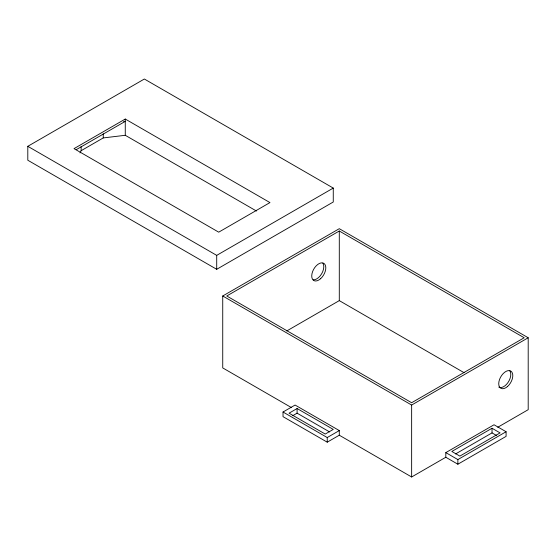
<?xml version="1.0" encoding="UTF-8"?>
<svg xmlns="http://www.w3.org/2000/svg" width="556" height="556" viewBox="0 0 556 556"><rect width="100%" height="100%" fill="white"/><g stroke="black" fill="none" stroke-linecap="round" stroke-linejoin="round"><path stroke-width="0.83" d="M80.015 152.928L81.141 150.69L81.141 146.596M27.8 146.311L144.358 79.015L333.266 188.081L333.266 202.002L216.708 269.299L27.8 160.232L27.8 146.311L216.708 255.371L333.266 188.081M125.267 119.047L74.024 148.633L218.716 232.172L269.959 202.586L125.267 119.047L125.267 135.289L256.469 211.037M76.248 149.668L125.267 121.368L123.571 121.569M81.141 150.69L103.249 137.93L125.267 135.289M291.351 407.534L222.734 367.919L222.734 295.987L339.292 228.69L528.2 337.756L528.2 409.689L497.752 427.272M339.292 231.011L226.758 295.987L411.642 402.725L524.183 337.756L339.292 231.011L339.292 300.622L464.051 372.659M286.778 330.945L339.292 300.622M339.292 435.216L327.234 442.18L283.025 416.652L283.025 412.01L295.083 405.046L339.292 430.573L339.292 435.216L411.642 476.985L445.808 457.261L457.866 464.218L506.092 436.377L506.092 431.734L494.034 424.77L445.808 452.619L445.808 457.261M297.092 408.528L289.05 413.171L325.225 434.055L333.266 429.413L297.092 408.528L297.092 413.171L329.576 431.922M292.706 415.7L297.092 413.171M283.025 412.01L327.234 437.537L339.292 430.573M222.734 295.987L411.642 405.046L528.2 337.756M492.025 428.252L451.833 451.458L459.875 456.101L500.066 432.895L492.025 428.252L492.025 432.895L455.559 453.953M445.808 452.619L457.866 459.583L506.092 431.734M492.025 432.895L496.411 435.424M457.866 459.583L457.866 464.218M411.642 405.046L411.642 476.985M327.234 437.537L327.234 442.18M216.708 255.371L216.708 269.299M103.249 133.829L103.249 137.93M509.852 370.915A9.945 5.741 -60 0 1 508.038 382.465A9.945 5.741 -60 0 1 498.788 387.108M322.855 263.176A9.945 5.741 -60 0 1 321.736 273.628A9.945 5.741 -60 0 1 313.25 279.821M320.597 278.709A9.945 5.741 -60 0 0 323.752 263.301A9.945 5.741 -60 0 0 311.979 273.733A9.945 5.741 -60 0 0 320.597 278.709M507.586 386.448A9.945 5.741 -60 0 0 510.742 371.04A9.945 5.741 -60 0 0 498.975 381.472A9.945 5.741 -60 0 0 507.586 386.448"/></g></svg>
